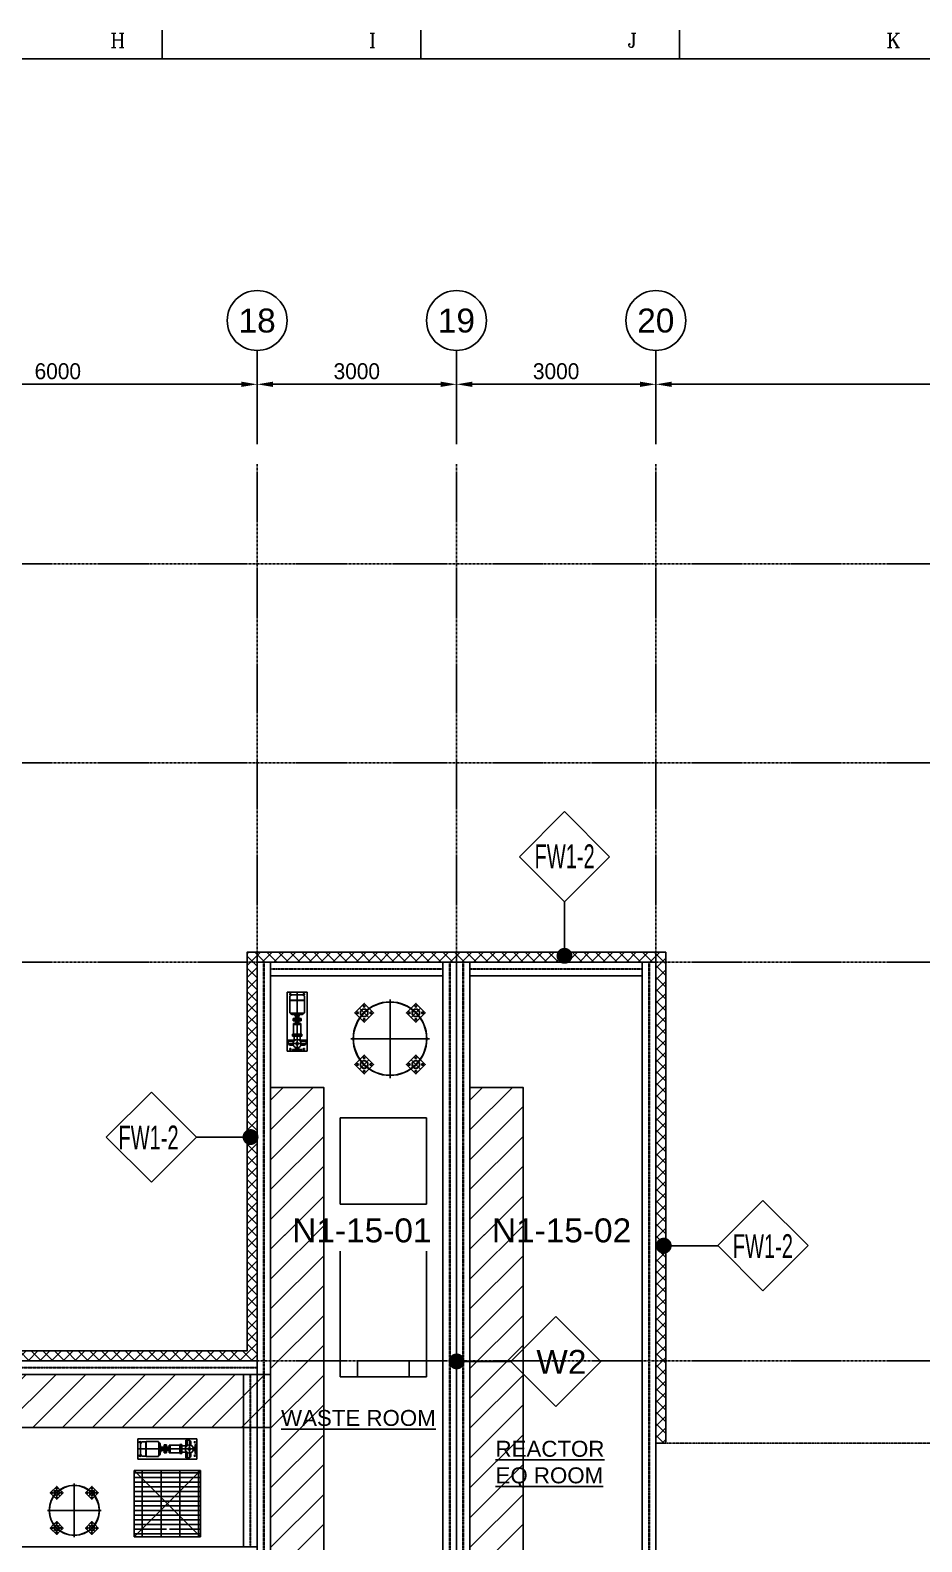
# Model space of a CAD drawing. Header units: millimetres. Extents: x 4133871 to 4440428, y -545651 to -495191.
# Drawn here: x 4164529 to 4177947, y -518567 to -495815 of the extents above; entities that cross this region are included whole.
import ezdxf
from ezdxf.enums import TextEntityAlignment as Align

# ---------------------------------------------------------------- set-up
doc = ezdxf.new("R2010")
doc.units = ezdxf.units.MM
doc.header["$LTSCALE"] = 60
doc.set_wipeout_variables(frame=1)
for name, pattern in [('CEN', [62, 60, -1, 0, -1]), ('CENTER', [2, 1.25, -0.25, 0.25, -0.25]), ('HIDDEN', [0.375, 0.25, -0.125])]:
    doc.linetypes.add(name, pattern=pattern)
doc.layers.get('Defpoints').update_dxf_attribs({"color": 140})
for name, color, linetype in [('1', 7, 'Continuous'), ('1CEN', 1, 'CEN'), ('1ST FL FW1-2', 3, 'Continuous'), ('AA-XXXX-SYMB', 7, 'Continuous'), ('AA-XXXX-TEXT', 3, 'Continuous'), ('C_TEXT_01', 2, 'Continuous'), ('C_TEXT_CONTAINER NO', 7, 'Continuous'), ('DIM', 1, 'Continuous'), ('DIM-SCALE', 7, 'Continuous'), ('EQUIPMENT', 6, 'Continuous'), ('INI', 11, 'Continuous'), ('TAN-TIT', 30, 'Continuous'), ('TEXT', 3, 'Continuous')]:
    doc.layers.add(name, color=color, linetype=linetype)
doc.styles.add('ARCHILAB_ROMANS', font='romans.shx', dxfattribs={"bigfont": 'ghs.shx'})
doc.styles.add('Arial', font='arial.ttf')
doc.styles.add('COM', font='COMPLEX', dxfattribs={"height": 5})
doc.styles.add('돋움', font='')
doc.styles.get('돋움').set_extended_font_data('Dotum')
doc.dimstyles.new('일반도면_0060', dxfattribs={"dimtxt": 240, "dimasz": 240, "dimexe": 60, "dimexo": 300, "dimgap": 75, "dimtad": 1, "dimdec": 0, "dimzin": 0, "dimdsep": 46, "dimtxsty": '돋움', "dimcen": -300, "dimclrd": 7, "dimclre": 7, "dimclrt": 2, "dimadec": 8, "dimazin": 0, "dimtfac": 1, "dimtdec": 0, "dimtix": 1, "dimtmove": 2, "dimatfit": 3, "dimfxl": 1, "dimtolj": 1, "dimtzin": 0, "dimarcsym": 0})

# ---------------------------------------------------------------- blocks, each defined once
blk = doc.blocks.new('*D150')
at = {"layer": 'Defpoints', "color": 0, "transparency": 16777216}
for p in [(4167944, -501144), (4161944, -502344), (4167944, -502344)]:
    blk.add_point(p, dxfattribs=at)
at = {"layer": 'DIM-SCALE', "color": 7, "lineweight": -2, "transparency": 16777216}
for p, q in [((4161944, -502044), (4161944, -501084)), ((4162184, -501144), (4167704, -501144)), ((4167944, -502044), (4167944, -501084))]:
    blk.add_line(p, q, dxfattribs=at)
at = {"layer": 'DIM-SCALE', "color": 7, "transparency": 16777216}
for points in [[(4162184, -501104), (4162184, -501184), (4161944, -501144)], [(4167704, -501104), (4167704, -501184), (4167944, -501144)]]:
    blk.add_solid(points, dxfattribs=at)
at = {"layer": 'DIM-SCALE', "color": 2, "transparency": 16777216, "insert": (4164944, -500949), "char_height": 240, "attachment_point": 5, "style": '돋움'}
blk.add_mtext('\\A1;6000', dxfattribs=at)
blk = doc.blocks.new('*D151')
at = {"layer": 'Defpoints', "color": 0, "transparency": 16777216}
for p in [(4170944, -501144), (4167944, -502344), (4170944, -502344)]:
    blk.add_point(p, dxfattribs=at)
at = {"layer": 'DIM-SCALE', "color": 7, "lineweight": -2, "transparency": 16777216}
for p, q in [((4167944, -502044), (4167944, -501084)), ((4168184, -501144), (4170704, -501144)), ((4170944, -502044), (4170944, -501084))]:
    blk.add_line(p, q, dxfattribs=at)
at = {"layer": 'DIM-SCALE', "color": 7, "transparency": 16777216}
for points in [[(4168184, -501104), (4168184, -501184), (4167944, -501144)], [(4170704, -501104), (4170704, -501184), (4170944, -501144)]]:
    blk.add_solid(points, dxfattribs=at)
at = {"layer": 'DIM-SCALE', "color": 2, "transparency": 16777216, "insert": (4169444, -500949), "char_height": 240, "attachment_point": 5, "style": '돋움'}
blk.add_mtext('\\A1;3000', dxfattribs=at)
blk = doc.blocks.new('*D152')
at = {"layer": 'Defpoints', "color": 0, "transparency": 16777216}
for p in [(4173944, -501144), (4170944, -502344), (4173944, -502344)]:
    blk.add_point(p, dxfattribs=at)
at = {"layer": 'DIM-SCALE', "color": 7, "lineweight": -2, "transparency": 16777216}
for p, q in [((4170944, -502044), (4170944, -501084)), ((4171184, -501144), (4173704, -501144)), ((4173944, -502044), (4173944, -501084))]:
    blk.add_line(p, q, dxfattribs=at)
at = {"layer": 'DIM-SCALE', "color": 7, "transparency": 16777216}
for points in [[(4171184, -501104), (4171184, -501184), (4170944, -501144)], [(4173704, -501104), (4173704, -501184), (4173944, -501144)]]:
    blk.add_solid(points, dxfattribs=at)
at = {"layer": 'DIM-SCALE', "color": 2, "transparency": 16777216, "insert": (4172444, -500949), "char_height": 240, "attachment_point": 5, "style": '돋움'}
blk.add_mtext('\\A1;3000', dxfattribs=at)
blk = doc.blocks.new('*D153')
at = {"layer": 'Defpoints', "color": 0, "transparency": 16777216}
for p in [(4182944, -501144), (4173944, -502344), (4182944, -502344)]:
    blk.add_point(p, dxfattribs=at)
at = {"layer": 'DIM-SCALE', "color": 7, "lineweight": -2, "transparency": 16777216}
for p, q in [((4173944, -502044), (4173944, -501084)), ((4174184, -501144), (4182704, -501144)), ((4182944, -502044), (4182944, -501084))]:
    blk.add_line(p, q, dxfattribs=at)
at = {"layer": 'DIM-SCALE', "color": 7, "transparency": 16777216}
for points in [[(4174184, -501104), (4174184, -501184), (4173944, -501144)], [(4182704, -501104), (4182704, -501184), (4182944, -501144)]]:
    blk.add_solid(points, dxfattribs=at)
at = {"layer": 'DIM-SCALE', "color": 2, "transparency": 16777216, "insert": (4178444, -500949), "char_height": 240, "attachment_point": 5, "style": '돋움'}
blk.add_mtext('\\A1;9000', dxfattribs=at)
blk = doc.blocks.new('EQ')
at = {"layer": 'EQUIPMENT', "color": 253}
for p, q in [((-280, 25968), (-280, 26857)), ((-280, 26857), (25, 26857)), ((-128, 26857), (-128, 25980)), ((25, 26857), (25, 25968)), ((-239, 26730), (-240, 26638)), ((-239, 26545), (-240, 26638)), ((-220, 26826), (-239, 26826)), ((-17, 26730), (-239, 26730)), ((-237, 26792), (-237, 26735)), ((-18, 26735), (-237, 26735)), ((-232, 26730), (-232, 26735)), ((-230, 26835), (-230, 26816)), ((-203, 26815), (-227, 26807)), ((-220, 26735), (-224, 26735)), ((-60, 26815), (-203, 26815)), ((-56, 26816), (-59, 26816)), ((-53, 26815), (-54, 26815)), ((-53, 26815), (-28, 26807)), ((-35, 26826), (-16, 26826)), ((-26, 26835), (-26, 26816)), ((-23, 26730), (-23, 26735)), ((-18, 26792), (-18, 26735)), ((-16, 26730), (-15, 26638)), ((-16, 26545), (-15, 26638)), ((956, 26620), (806, 26471)), ((956, 26471), (806, 26620)), ((871, 26655), (891, 26634)), ((891, 26655), (871, 26634)), ((1270, 25565), (1270, 26749)), ((1734, 26471), (1584, 26620)), ((1584, 26471), (1734, 26620)), ((1669, 26655), (1649, 26634)), ((1649, 26655), (1669, 26634)), ((-238, 26545), (-227, 26545)), ((-232, 26545), (-232, 26540)), ((-232, 26545), (-232, 26540)), ((-232, 26540), (-220, 26540)), ((-232, 26540), (-220, 26540)), ((-221, 26538), (-221, 26540)), ((-35, 26540), (-220, 26540)), ((-205, 26522), (-197, 26522)), ((-196, 26521), (-196, 26521)), ((-168, 26519), (-195, 26520)), ((-188, 26444), (-188, 26462)), ((-188, 26462), (-67, 26462)), ((-188, 26444), (-67, 26444)), ((-188, 26442), (-188, 26425)), ((-188, 26442), (-67, 26442)), ((-188, 26425), (-67, 26425)), ((-168, 26518), (-87, 26518)), ((-167, 26510), (-167, 26517)), ((-165, 26508), (-90, 26508)), ((-153, 26490), (-102, 26490)), ((-153, 26462), (-153, 26490)), ((-153, 26425), (-153, 26397)), ((-153, 26397), (-102, 26397)), ((-146, 26490), (-109, 26490)), ((-143, 26508), (-143, 26504)), ((-113, 26504), (-143, 26504)), ((-142, 26504), (-142, 26490)), ((-140, 26397), (-140, 26385)), ((-115, 26397), (-115, 26385)), ((-114, 26504), (-114, 26490)), ((-113, 26508), (-113, 26504)), ((-102, 26490), (-102, 26462)), ((-102, 26397), (-102, 26425)), ((-89, 26510), (-89, 26517)), ((-87, 26519), (-60, 26520)), ((-67, 26462), (-67, 26444)), ((-67, 26442), (-67, 26444)), ((-67, 26425), (-67, 26442)), ((-60, 26521), (-60, 26521)), ((-51, 26522), (-59, 26522)), ((-23, 26540), (-35, 26540)), ((-35, 26538), (-35, 26540)), ((-23, 26540), (-35, 26540)), ((-17, 26545), (-28, 26545)), ((-23, 26545), (-23, 26540)), ((-23, 26545), (-23, 26540)), ((772, 26556), (792, 26535)), ((772, 26535), (792, 26556)), ((891, 26436), (871, 26457)), ((871, 26436), (891, 26457)), ((990, 26535), (970, 26556)), ((990, 26556), (970, 26535)), ((1550, 26535), (1570, 26556)), ((1550, 26556), (1570, 26535)), ((1649, 26436), (1669, 26457)), ((1669, 26436), (1649, 26457)), ((1768, 26556), (1748, 26535)), ((1768, 26535), (1748, 26556)), ((-58, 26225), (-197, 26225)), ((-197, 26225), (-197, 26194)), ((-58, 26211), (-197, 26211)), ((-58, 26194), (-197, 26194)), ((-185, 26369), (-185, 26225)), ((-70, 26369), (-185, 26369)), ((-183, 26385), (-183, 26377)), ((-72, 26385), (-183, 26385)), ((-72, 26377), (-183, 26377)), ((-180, 26377), (-180, 26369)), ((-174, 26182), (-174, 26148)), ((-145, 26194), (-151, 26194)), ((-104, 26194), (-110, 26194)), ((-81, 26182), (-81, 26148)), ((-75, 26377), (-75, 26369)), ((-72, 26385), (-72, 26377)), ((-70, 26369), (-70, 26225)), ((-58, 26225), (-58, 26194)), ((25, 25968), (-280, 25968)), ((-263, 26136), (-263, 26120)), ((-263, 26136), (-159, 26136)), ((-263, 26120), (-177, 26120)), ((-263, 26117), (-263, 26082)), ((-263, 26117), (-179, 26117)), ((-190, 26078), (-259, 26078)), ((-251, 26078), (-251, 26076)), ((-220, 26000), (-239, 26000)), ((-234, 26058), (-185, 26058)), ((-230, 26009), (-230, 25990)), ((-198, 25996), (-198, 25980)), ((-58, 25996), (-198, 25996)), ((-58, 25980), (-198, 25980)), ((-190, 26082), (-65, 26082)), ((-180, 25996), (-180, 25980)), ((-152, 26024), (-152, 25996)), ((-103, 26024), (-103, 25996)), ((-96, 26136), (7, 26136)), ((-78, 26120), (7, 26120)), ((-76, 26117), (7, 26117)), ((-75, 25996), (-75, 25980)), ((-70, 26058), (-21, 26058)), ((-65, 26078), (4, 26078)), ((-58, 25996), (-58, 25980)), ((-35, 26000), (-16, 26000)), ((-26, 26009), (-26, 25990)), ((-4, 26078), (-4, 26076)), ((7, 26136), (7, 26120)), ((7, 26117), (7, 26082)), ((1862, 26157), (678, 26157)), ((772, 25758), (792, 25778)), ((772, 25778), (792, 25758)), ((806, 25843), (956, 25693)), ((956, 25843), (806, 25693)), ((891, 25877), (871, 25857)), ((871, 25877), (891, 25857)), ((990, 25778), (970, 25758)), ((990, 25758), (970, 25778)), ((1550, 25778), (1570, 25758)), ((1550, 25758), (1570, 25778)), ((1584, 25693), (1734, 25843)), ((1584, 25843), (1734, 25693)), ((1649, 25877), (1669, 25857)), ((1669, 25877), (1649, 25857)), ((1768, 25758), (1748, 25778)), ((1768, 25778), (1748, 25758)), ((871, 25659), (891, 25679)), ((891, 25659), (871, 25679)), ((1669, 25659), (1649, 25679)), ((1649, 25659), (1669, 25679)), ((1820, 24968), (520, 24968)), ((520, 24968), (520, 23668)), ((1820, 23668), (1820, 24968)), ((520, 23668), (1820, 23668)), ((520, 21068), (520, 23268)), ((520, 23268), (1820, 23268)), ((1820, 23268), (1820, 21068)), ((1560, 21308), (780, 21308)), ((780, 21308), (780, 21068)), ((1560, 21068), (1560, 21308)), ((1820, 21068), (520, 21068)), ((780, 21068), (1560, 21068)), ((-1636, 20133), (-2525, 20133)), ((-2525, 20133), (-2525, 19828)), ((-2503, 20083), (-2484, 20083)), ((-2494, 20073), (-2494, 20092)), ((-2483, 20056), (-2474, 20080)), ((-2483, 19913), (-2483, 20056)), ((-2460, 20090), (-2403, 20090)), ((-2403, 19872), (-2403, 20090)), ((-2398, 20085), (-2403, 20085)), ((-2403, 20073), (-2403, 20077)), ((-2398, 20092), (-2306, 20093)), ((-2398, 19870), (-2398, 20092)), ((-2213, 20092), (-2306, 20093)), ((-2213, 20092), (-2213, 20081)), ((-2213, 20085), (-2208, 20085)), ((-2213, 20085), (-2208, 20085)), ((-2208, 20085), (-2208, 20074)), ((-2208, 20085), (-2208, 20074)), ((-2206, 20074), (-2208, 20074)), ((-2208, 19888), (-2208, 20073)), ((-2190, 20058), (-2190, 20050)), ((-2189, 20049), (-2189, 20049)), ((-2186, 20022), (-2188, 20048)), ((-2112, 20041), (-2130, 20041)), ((-2130, 20041), (-2130, 19921)), ((-2112, 20041), (-2112, 19921)), ((-2110, 20041), (-2093, 20041)), ((-2110, 20041), (-2110, 19921)), ((-2093, 20041), (-2093, 19921)), ((-2053, 20036), (-2044, 20036)), ((-2053, 19925), (-2053, 20036)), ((-2044, 19925), (-2044, 20036)), ((-2044, 20033), (-2037, 20033)), ((-2037, 20039), (-1893, 20039)), ((-2037, 19923), (-2037, 20039)), ((-1893, 19911), (-1893, 20050)), ((-1893, 20050), (-1862, 20050)), ((-1879, 19911), (-1879, 20050)), ((-1862, 19911), (-1862, 20050)), ((-1850, 20028), (-1815, 20028)), ((-1804, 20116), (-1788, 20116)), ((-1804, 20116), (-1804, 20012)), ((-1788, 20116), (-1788, 20031)), ((-1784, 20116), (-1750, 20116)), ((-1784, 20116), (-1784, 20033)), ((-1750, 20043), (-1750, 19918)), ((-1746, 20043), (-1746, 20112)), ((-1746, 20104), (-1743, 20104)), ((-1726, 20087), (-1726, 20039)), ((-1677, 20083), (-1658, 20083)), ((-1668, 20073), (-1668, 20092)), ((-1664, 20051), (-1648, 20051)), ((-1664, 19911), (-1664, 20051)), ((-1664, 20033), (-1648, 20033)), ((-1648, 19911), (-1648, 20051)), ((-1636, 19828), (-1636, 20133)), ((-2525, 19981), (-1648, 19981)), ((-2525, 19828), (-1636, 19828)), ((-2503, 19879), (-2484, 19879)), ((-2494, 19888), (-2494, 19869)), ((-2484, 19909), (-2484, 19912)), ((-2483, 19906), (-2483, 19907)), ((-2483, 19906), (-2474, 19882)), ((-2460, 19872), (-2403, 19872)), ((-2398, 19876), (-2403, 19876)), ((-2398, 19870), (-2306, 19869)), ((-2213, 19870), (-2306, 19869)), ((-2213, 19870), (-2213, 19881)), ((-2213, 19876), (-2208, 19876)), ((-2213, 19876), (-2208, 19876)), ((-2208, 19876), (-2208, 19888)), ((-2206, 19888), (-2208, 19888)), ((-2208, 19876), (-2208, 19888)), ((-2190, 19904), (-2190, 19912)), ((-2189, 19913), (-2189, 19913)), ((-2186, 19940), (-2188, 19914)), ((-2186, 20021), (-2186, 19941)), ((-2178, 20020), (-2184, 20020)), ((-2178, 19942), (-2184, 19942)), ((-2176, 20018), (-2176, 19943)), ((-2176, 19996), (-2172, 19996)), ((-2176, 19966), (-2172, 19966)), ((-2172, 19966), (-2172, 19996)), ((-2172, 19995), (-2158, 19995)), ((-2172, 19967), (-2158, 19967)), ((-2158, 20006), (-2158, 19956)), ((-2130, 20006), (-2158, 20006)), ((-2158, 19999), (-2158, 19963)), ((-2158, 19956), (-2130, 19956)), ((-2130, 19921), (-2112, 19921)), ((-2110, 19921), (-2112, 19921)), ((-2093, 19921), (-2110, 19921)), ((-2093, 20006), (-2064, 20006)), ((-2064, 19956), (-2093, 19956)), ((-2064, 20006), (-2064, 19956)), ((-2064, 19994), (-2053, 19994)), ((-2064, 19968), (-2053, 19968)), ((-2053, 19925), (-2044, 19925)), ((-2044, 19929), (-2037, 19929)), ((-2037, 19923), (-1893, 19923)), ((-1893, 19911), (-1862, 19911)), ((-1862, 19999), (-1862, 20005)), ((-1862, 19957), (-1862, 19963)), ((-1850, 19934), (-1815, 19934)), ((-1804, 19950), (-1804, 19846)), ((-1804, 19846), (-1788, 19846)), ((-1788, 19931), (-1788, 19846)), ((-1784, 19929), (-1784, 19846)), ((-1784, 19846), (-1750, 19846)), ((-1746, 19918), (-1746, 19849)), ((-1746, 19857), (-1743, 19857)), ((-1726, 19923), (-1726, 19875)), ((-1692, 20005), (-1664, 20005)), ((-1692, 19957), (-1664, 19957)), ((-1677, 19879), (-1658, 19879)), ((-1668, 19888), (-1668, 19869)), ((-1664, 19928), (-1648, 19928)), ((-1664, 19911), (-1648, 19911)), ((-1580, 19658), (-2580, 19658)), ((-2580, 19658), (-2580, 18658)), ((-2580, 19658), (-1580, 18658)), ((-2580, 18658), (-1580, 19658)), ((-2580, 19622), (-2543, 19622)), ((-2543, 19622), (-1617, 19622)), ((-2458, 19536), (-2458, 19658)), ((-2176, 19254), (-2176, 19658)), ((-1893, 19345), (-1893, 19658)), ((-1617, 19622), (-1580, 19622)), ((-1611, 19627), (-1611, 19658)), ((-1611, 18689), (-1611, 19627)), ((-1580, 18658), (-1580, 19658)), ((-3798, 19271), (-3696, 19373)), ((-3696, 19271), (-3798, 19373)), ((-3754, 19396), (-3740, 19382)), ((-3740, 19396), (-3754, 19382)), ((-3482, 19460), (-3482, 18653)), ((-3268, 19373), (-3166, 19271)), ((-3268, 19271), (-3166, 19373)), ((-3210, 19396), (-3224, 19382)), ((-3224, 19396), (-3210, 19382)), ((-2580, 19551), (-2473, 19551)), ((-2580, 19480), (-2402, 19480)), ((-2580, 19410), (-2331, 19410)), ((-2473, 19551), (-1687, 19551)), ((-2458, 18780), (-2458, 19536)), ((-2402, 19480), (-1758, 19480)), ((-2331, 19410), (-1829, 19410)), ((-1893, 18971), (-1893, 19345)), ((-1829, 19410), (-1580, 19410)), ((-1758, 19480), (-1580, 19480)), ((-1687, 19551), (-1580, 19551)), ((-3822, 19329), (-3808, 19315)), ((-3822, 19315), (-3808, 19329)), ((-3740, 19247), (-3754, 19261)), ((-3754, 19247), (-3740, 19261)), ((-3673, 19315), (-3687, 19329)), ((-3673, 19329), (-3687, 19315)), ((-3292, 19315), (-3277, 19329)), ((-3292, 19329), (-3277, 19315)), ((-3224, 19247), (-3210, 19261)), ((-3210, 19247), (-3224, 19261)), ((-3143, 19329), (-3157, 19315)), ((-3143, 19315), (-3157, 19329)), ((-2580, 19339), (-2261, 19339)), ((-2580, 19268), (-2190, 19268)), ((-2580, 19198), (-2120, 19198)), ((-2580, 19127), (-2111, 19127)), ((-2261, 19339), (-1899, 19339)), ((-2190, 19268), (-1970, 19268)), ((-2176, 19062), (-2176, 19254)), ((-2120, 19198), (-2040, 19198)), ((-2111, 19127), (-2049, 19127)), ((-2049, 19127), (-1580, 19127)), ((-2040, 19198), (-1580, 19198)), ((-1970, 19268), (-1580, 19268)), ((-1899, 19339), (-1580, 19339)), ((-3079, 19057), (-3886, 19057)), ((-2580, 19056), (-2182, 19056)), ((-2580, 18986), (-2252, 18986)), ((-2580, 18915), (-2323, 18915)), ((-2323, 18915), (-1837, 18915)), ((-2252, 18986), (-1908, 18986)), ((-2182, 19056), (-1978, 19056)), ((-2176, 18658), (-2176, 19062)), ((-1978, 19056), (-1580, 19056)), ((-1908, 18986), (-1580, 18986)), ((-1893, 18658), (-1893, 18971)), ((-1837, 18915), (-1580, 18915)), ((-3822, 18784), (-3808, 18798)), ((-3822, 18798), (-3808, 18784)), ((-3696, 18741), (-3798, 18842)), ((-3696, 18842), (-3798, 18741)), ((-3740, 18866), (-3754, 18852)), ((-3754, 18866), (-3740, 18852)), ((-3754, 18717), (-3740, 18731)), ((-3740, 18717), (-3754, 18731)), ((-3673, 18798), (-3687, 18784)), ((-3673, 18784), (-3687, 18798)), ((-3292, 18798), (-3277, 18784)), ((-3292, 18784), (-3277, 18798)), ((-3166, 18842), (-3268, 18741)), ((-3268, 18842), (-3166, 18741)), ((-3224, 18866), (-3210, 18852)), ((-3210, 18866), (-3224, 18852)), ((-3210, 18717), (-3224, 18731)), ((-3224, 18717), (-3210, 18731)), ((-3143, 18784), (-3157, 18798)), ((-3143, 18798), (-3157, 18784)), ((-2580, 18844), (-2394, 18844)), ((-2580, 18774), (-2464, 18774)), ((-2580, 18703), (-2535, 18703)), ((-2580, 18658), (-1580, 18658)), ((-2535, 18703), (-2070, 18703)), ((-2464, 18774), (-2094, 18774)), ((-2458, 18658), (-2458, 18780)), ((-2394, 18844), (-1766, 18844)), ((-2070, 18703), (-1625, 18703)), ((-2047, 18774), (-1696, 18774)), ((-1766, 18844), (-1580, 18844)), ((-1696, 18774), (-1580, 18774)), ((-1625, 18703), (-1580, 18703)), ((-1611, 18658), (-1611, 18689))]:
    blk.add_line(p, q, dxfattribs=at)
for points in [[(955, 26613), (881, 26687), (740, 26546), (814, 26471)], [(1726, 26471), (1800, 26546), (1659, 26687), (1585, 26613)], [(814, 26471), (881, 26404), (1023, 26546), (955, 26613)], [(1585, 26613), (1517, 26546), (1659, 26404), (1726, 26471)], [(814, 25842), (740, 25768), (881, 25626), (955, 25701)], [(955, 25701), (1023, 25768), (881, 25909), (814, 25842)], [(1726, 25842), (1659, 25909), (1517, 25768), (1585, 25701)], [(1585, 25701), (1659, 25626), (1800, 25768), (1726, 25842)], [(-3793, 19271), (-3844, 19322), (-3747, 19418), (-3697, 19368)], [(-3697, 19368), (-3651, 19322), (-3747, 19225), (-3793, 19271)], [(-3171, 19271), (-3217, 19225), (-3313, 19322), (-3268, 19368)], [(-3268, 19368), (-3217, 19418), (-3121, 19322), (-3171, 19271)], [(-3793, 18842), (-3747, 18888), (-3651, 18791), (-3697, 18746)], [(-3268, 18746), (-3313, 18791), (-3217, 18888), (-3171, 18842)], [(-3697, 18746), (-3747, 18695), (-3844, 18791), (-3793, 18842)], [(-3171, 18842), (-3121, 18791), (-3217, 18695), (-3268, 18746)]]:
    blk.add_lwpolyline(points, dxfattribs=at)
for centre, radius in [((-230, 26826), 9.5), ((-26, 26826), 9.5), ((1270, 26157), 554), ((1270, 26157), 550), ((881, 26645), 12), ((1659, 26645), 12), ((782, 26546), 12), ((881, 26546), 53.1), ((881, 26447), 12), ((980, 26546), 12), ((1560, 26546), 12), ((1659, 26546), 53.1), ((1659, 26447), 12), ((1758, 26546), 12), ((-230, 26000), 9.5), ((-128, 26082), 62.5), ((-128, 26082), 17), ((-26, 26000), 9.5), ((782, 25768), 12), ((881, 25768), 53.1), ((881, 25867), 12), ((980, 25768), 12), ((1560, 25768), 12), ((1659, 25768), 53.1), ((1659, 25867), 12), ((1758, 25768), 12), ((881, 25669), 12), ((1659, 25669), 12), ((-2494, 20083), 9.5), ((-1750, 19981), 62.5), ((-1668, 20083), 9.5), ((-2494, 19879), 9.5), ((-1750, 19981), 17), ((-1668, 19879), 9.5), ((-3482, 19057), 378), ((-3482, 19057), 375), ((-3747, 19322), 36.2), ((-3747, 19389), 8.18), ((-3217, 19322), 36.2), ((-3217, 19389), 8.18), ((-3815, 19322), 8.18), ((-3747, 19254), 8.18), ((-3680, 19322), 8.18), ((-3285, 19322), 8.18), ((-3217, 19254), 8.18), ((-3150, 19322), 8.18), ((-3815, 18791), 8.18), ((-3747, 18791), 36.2), ((-3747, 18859), 8.18), ((-3747, 18724), 8.18), ((-3680, 18791), 8.18), ((-3285, 18791), 8.18), ((-3217, 18791), 36.2), ((-3217, 18859), 8.18), ((-3217, 18724), 8.18), ((-3150, 18791), 8.18)]:
    blk.add_circle(centre, radius, dxfattribs=at)
for centre, radius, start, end in [((-222, 26792), 15, 110, 180), ((-59, 26815), 1, 90, 180), ((-56, 26815), 1.5, 36.8699, 90), ((-54, 26816), 1, 216.8699, 270), ((-33, 26792), 15, 0, 70), ((-205, 26538), 16, 180, 270), ((-197, 26521), 1, 360, 90), ((-195, 26521), 1, 180, 266.0548), ((-169, 26517), 2, 360, 86.0548), ((-165, 26510), 1.5, 180, 270), ((-90, 26510), 1.5, 270, 360), ((-87, 26517), 2, 93.9452, 180), ((-59, 26521), 1, 90, 180), ((-61, 26521), 1, 273.9452, 360), ((-51, 26538), 16, 270, 360), ((881, 26546), 57.1, 46.0481, 223.9519), ((881, 26546), 57.1, 223.9519, 46.0481), ((1659, 26546), 57.1, 133.9519, 316.0481), ((1659, 26546), 57.1, 316.0481, 133.9519), ((-186, 26182), 11.6, 0, 90), ((-69, 26182), 11.6, 90, 180), ((-259, 26082), 3.48, 180, 270), ((-234, 26076), 17.4, 180, 270), ((-186, 26148), 11.6, 270, 0), ((-69, 26148), 11.6, 180, 270), ((-21, 26076), 17.4, 270, 0), ((4, 26082), 3.48, 270, 0), ((881, 25768), 57.1, 136.0481, 313.9519), ((881, 25768), 57.1, 313.9519, 136.0481), ((1659, 25768), 57.1, 43.9519, 226.0481), ((1659, 25768), 57.1, 226.0481, 43.9519), ((-2460, 20075), 15, 90, 160), ((-2206, 20058), 16, 360, 90), ((-2189, 20050), 1, 180, 270), ((-2189, 20048), 1, 3.9452, 90), ((-1850, 20039), 11.6, 180, 270), ((-1815, 20039), 11.6, 270, 0), ((-1750, 20112), 3.48, 0, 90), ((-1743, 20087), 17.4, 0, 90), ((-2483, 19912), 1, 90, 180), ((-2483, 19909), 1.5, 180, 233.1301), ((-2484, 19907), 1, 0, 53.1301), ((-2460, 19887), 15, 200, 270), ((-2206, 19904), 16, 270, 0), ((-2189, 19912), 1, 90, 180), ((-2189, 19914), 1, 270, 356.0548), ((-2184, 20022), 2, 183.9452, 270), ((-2184, 19940), 2, 90, 176.0548), ((-2178, 20018), 1.5, 360, 90), ((-2178, 19943), 1.5, 270, 0), ((-1850, 19923), 11.6, 90, 180), ((-1815, 19923), 11.6, 0, 90), ((-1750, 19849), 3.48, 270, 0), ((-1743, 19875), 17.4, 270, 0), ((-3747, 19322), 39, 46.0481, 223.9519), ((-3747, 19322), 39, 223.9519, 46.0481), ((-3217, 19322), 39, 133.9519, 316.0481), ((-3217, 19322), 39, 316.0481, 133.9519), ((-3747, 18791), 39, 136.0481, 313.9519), ((-3747, 18791), 39, 313.9519, 136.0481), ((-3217, 18791), 39, 43.9519, 226.0481), ((-3217, 18791), 39, 226.0481, 43.9519)]:
    blk.add_arc(centre, radius, start, end, dxfattribs=at)
blk = doc.blocks.new('15M')
at = {"linetype": 'HIDDEN', "ltscale": 0.1}
for p, q in [((-110087, -152171), (-95087, -152171)), ((-110087, -152179), (-95087, -152179)), ((-109989, -152276), (-109989, -154870)), ((-109982, -152276), (-109982, -154870)), ((-95192, -152276), (-95192, -154870)), ((-95185, -152276), (-95185, -154870)), ((-110087, -154968), (-95087, -154968)), ((-110087, -154976), (-95087, -154976))]:
    blk.add_line(p, q, dxfattribs=at)
for points in [[(-110087, -152276), (-95087, -152276), (-95087, -152073), (-110087, -152073)], [(-109884, -154870), (-110087, -154870), (-110087, -152276), (-109884, -152276)], [(-95290, -154870), (-95087, -154870), (-95087, -152276), (-95290, -152276)], [(-110087, -154870), (-95087, -154870), (-95087, -155073), (-110087, -155073)]]:
    blk.add_lwpolyline(points, close=True)
blk = doc.blocks.new('외각')
at = {"linetype": 'HIDDEN', "ltscale": 0.1}
blk.add_line((-9016, 3880), (0, 3880), dxfattribs=at)
for p, rotation in [((-167089, 106207), 90), ((-164089, 106207), 90), ((-125103, -149954), 180)]:
    blk.add_blockref('15M', p, dxfattribs=dict(rotation=rotation))
blk = doc.blocks.new('A$C064809F0')
at = {"layer": 'AA-XXXX-TEXT'}
for p, q in [((475, 566), (1041, 1131)), ((1041, 1131), (1607, 566)), ((1041, 0), (475, 566)), ((1607, 566), (1041, 0))]:
    blk.add_line(p, q, dxfattribs=at)
at = {"layer": 'INI'}
blk.add_line((1041, 0), (475, 566), dxfattribs=at)
at = {"layer": 'AA-XXXX-TEXT', "style": 'ARCHILAB_ROMANS'}
blk.add_attdef('WALLTYPE', text='', height=300, dxfattribs=at).set_placement((1043, 560), align=Align.MIDDLE_CENTER)
blk = doc.blocks.new('A$C07F913FF')
h = blk.add_hatch()
h.set_pattern_fill('ANSI31', color=253, scale=100)
h.set_pattern_definition([(45, (-14085.02, -4681128.96), (-224.506403, 224.506403), [])])
h.paths.add_polyline_path([(20203, 16116), (21003, 16116), (21003, 3203), (20203, 3203)])
h = blk.add_hatch()
h.set_pattern_fill('ANSI31', color=253, scale=100)
h.set_pattern_definition([(45, (-11085.02, -4681128.96), (-224.506403, 224.506403), [])])
h.paths.add_polyline_path([(23203, 16116), (24003, 16116), (24003, 3203), (23203, 3203)])
h = blk.add_hatch()
h.set_pattern_fill('ANSI31', color=253, scale=100)
h.set_pattern_definition([(45, (-14085.02, -4679334.96), (-224.506403, 224.506403), [])])
h.paths.add_polyline_path([(7889, 11797), (20203, 11797), (20203, 10997), (7889, 10997)])
h = blk.add_hatch()
h.set_pattern_fill('ANSI31', color=253, scale=100)
h.set_pattern_definition([(45, (-17238.02, -4692612.12), (-224.506403, 224.506403), [])])
h.paths.add_polyline_path([(17050, 5633), (17850, 5633), (17850, 3203), (17050, 3203)])
h = blk.add_hatch()
h.set_pattern_fill('ANSI31', color=253, scale=100, angle=90)
h.set_pattern_definition([(135, (4702447.55, -30110.24), (-224.506403, -224.506403), [])])
h.paths.add_polyline_path([(6496, 4178), (6496, 4978), (15765, 4978), (15765, 4178)])
h = blk.add_hatch()
h.set_pattern_fill('ANSI31', color=253, scale=100)
h.set_pattern_definition([(45, (-27792.17, -4693018.12), (-224.506403, 224.506403), [])])
h.paths.add_polyline_path([(6496, 4178), (7296, 4178), (7296, 2797), (6496, 2797)])
h = blk.add_hatch()
h.set_pattern_fill('ANSI31', color=253, scale=100, angle=90)
h.set_pattern_definition([(135, (4702447.55, -32291.02), (-224.506403, -224.506403), [])])
h.paths.add_polyline_path([(5203, 1997), (5203, 2797), (15050, 2797), (15050, 1997)])
h = blk.add_hatch()
h.set_pattern_fill('ANSI31', color=253, scale=100)
h.set_pattern_definition([(45, (-18138.02, -4694771.05), (-224.506403, 224.506403), [])])
h.paths.add_polyline_path([(15854, 2797), (27684, 2797), (27684, 2011), (15854, 2011)])
h = blk.add_hatch()
h.set_pattern_fill('ANSI31', color=253, scale=100)
h.set_pattern_definition([(45, (-22188.02, -4695745.9), (-224.506403, 224.506403), [])])
h.paths.add_polyline_path([(12100, 1997), (12900, 1997), (12900, -5634), (12100, -5634)])
h = blk.add_hatch()
h.set_pattern_fill('ANSI31', color=253, scale=100)
h.set_pattern_definition([(45, (-20038.02, -4695218.05), (-224.506403, 224.506403), [])])
h.paths.add_polyline_path([(14250, 1997), (15050, 1997), (15050, 597), (14250, 597)])
h = blk.add_hatch()
h.set_pattern_fill('ANSI31', color=253, scale=100)
h.set_pattern_definition([(45, (-18027.55, -4695794.55), (-224.506403, 224.506403), [])])
h.paths.add_polyline_path([(16260, 597), (17060, 597), (17060, -5797), (16260, -5797)])
at = {"color": 253}
for points in [[(20203, 16116), (21003, 16116), (21003, 3203), (20203, 3203)], [(23203, 16116), (24003, 16116), (24003, 3203), (23203, 3203)], [(7889, 11797), (20203, 11797), (20203, 10997), (7889, 10997)], [(17050, 5633), (17850, 5633), (17850, 3203), (17050, 3203)], [(6496, 4178), (6496, 4978), (15765, 4978), (15765, 4178)], [(6496, 4178), (7296, 4178), (7296, 2797), (6496, 2797)], [(5203, 1997), (5203, 2797), (15050, 2797), (15050, 1997)], [(15854, 2797), (27684, 2797), (27684, 2011), (15854, 2011)], [(12100, 1997), (12900, 1997), (12900, -5634), (12100, -5634)], [(14250, 1997), (15050, 1997), (15050, 597), (14250, 597)], [(16260, 597), (17060, 597), (17060, -5797), (16260, -5797)]]:
    blk.add_lwpolyline(points, close=True, dxfattribs=at)
blk = doc.blocks.new('BORDER')
at = {"layer": 'TAN-TIT'}
for p, q in [((108806, 164680), (108806, 166122)), ((121784, 164680), (121784, 166122)), ((134763, 164680), (134763, 166122)), ((232823, 164680), (4977, 164680))]:
    blk.add_line(p, q, dxfattribs=at)
at = {"layer": 'TAN-TIT', "style": 'COM'}
for s, p in [('H', (106210, 165257)), ('I', (119188, 165257)), ('J', (132167, 165257)), ('K', (145146, 165257))]:
    blk.add_text(s, height=721, dxfattribs=at).set_placement(p)

msp = doc.modelspace()

# ---------------------------------------------------------------- linework, layer by layer
at = {"layer": '1CEN', "color": 1, "linetype": 'CENTER', "ltscale": 0.5}
for p, q in [((4146944, -503844.3), (4183944, -503844.3)), ((4146944, -506844.3), (4183944, -506844.3)), ((4146944, -509844.3), (4183944, -509844.3))]:
    msp.add_line(p, q, dxfattribs=at)
at = {"layer": 'DIM'}
for p, q in [((4167944, -500634.3), (4167944, -501084.3)), ((4170944, -500634.3), (4170944, -501084.3)), ((4173944, -500634.3), (4173944, -501084.3))]:
    msp.add_line(p, q, dxfattribs=at)
for centre in [(4167944, -500184.3), (4170944, -500184.3), (4173944, -500184.3)]:
    msp.add_circle(centre, 450, dxfattribs=at)

# ---------------------------------------------------------------- block references
at = {"color": 3}
msp.add_blockref('외각', (4182960, -520964.2), dxfattribs=at)
at = {"layer": 'AA-XXXX-SYMB'}
ref = msp.add_blockref('A$C064809F0', (4171320.4, -507576.1), dxfattribs=dict(at, xscale=-1.2, yscale=1.2, zscale=1.2, rotation=180))
ref.add_attrib('WALLTYPE', 'FW1-2', dxfattribs={"layer": 'AA-XXXX-TEXT', "height": 360, "style": 'Arial', "width": 0.6}).set_placement((4172571.9, -508249.6), align=Align.MIDDLE_CENTER)

# ---------------------------------------------------------------- texts
at = {"layer": 'TEXT', "color": 3, "linetype": 'Continuous', "style": 'Arial'}
for s, p in [('18', (4167944, -500184.3)), ('19', (4170944, -500184.3)), ('20', (4173944, -500184.3))]:
    msp.add_text(s, height=360, dxfattribs=at).set_placement(p, align=Align.MIDDLE)

# ---------------------------------------------------------------- dimensions: what is measured, and where the dimension line sits
at = {"layer": 'DIM-SCALE'}
for base, p1, p2, picture, middle in [((4167944, -501144.3), (4161944, -502344.3), (4167944, -502344.3), '*D150', (4164944, -500949.1)), ((4170944, -501144.3), (4167944, -502344.3), (4170944, -502344.3), '*D151', (4169444, -500949.1)), ((4173944, -501144.3), (4170944, -502344.3), (4173944, -502344.3), '*D152', (4172444, -500949.1)), ((4182944, -501144.3), (4173944, -502344.3), (4182944, -502344.3), '*D153', (4178444, -500949.1))]:
    dim = msp.add_linear_dim(base=base, p1=p1, p2=p2, dimstyle='일반도면_0060', dxfattribs=at)
    dim.commit()
    dim.dimension.update_dxf_attribs({"geometry": picture, "text_midpoint": middle})

# ---------------------------------------------------------------- leaders
at = {"layer": 'AA-XXXX-SYMB'}
msp.add_leader([(4172569.4, -509747.4), (4172569.4, -508933.8)], dimstyle='일반도면_0060', override={"dimasz": 240, "dimgap": 0.8, "dimtad": 0, "dimldrblk": 'Dot'}, dxfattribs=at)

# ---------------------------------------------------------------- next in the draw order: block references
at = {"layer": 'EQUIPMENT', "color": 3}
msp.add_blockref('EQ', (4168674, -537151), dxfattribs=at)

# ---------------------------------------------------------------- next in the draw order: linework, layer by layer
at = {"layer": '1CEN', "color": 1, "linetype": 'CENTER', "ltscale": 0.5}
for p, q in [((4167944, -502344.3), (4167944, -540844.3)), ((4170944, -502344.3), (4170944, -540844.3)), ((4173944, -502344.3), (4173944, -540844.3)), ((4146944, -515844.3), (4183944, -515844.3))]:
    msp.add_line(p, q, dxfattribs=at)

# ---------------------------------------------------------------- next in the draw order: block references
at = {"layer": 'AA-XXXX-SYMB'}
ref = msp.add_blockref('A$C064809F0', (4165103.5, -513153.9), dxfattribs=dict(at, xscale=1.2, yscale=1.2, zscale=1.2))
ref.add_attrib('WALLTYPE', 'FW1-2', dxfattribs={"layer": 'AA-XXXX-TEXT', "height": 360, "style": 'Arial', "width": 0.6}).set_placement((4166309.6, -512481.9), align=Align.MIDDLE_CENTER)
ref = msp.add_blockref('A$C064809F0', (4176805.1, -514788.7), dxfattribs=dict(at, xscale=-1.2, yscale=1.2, zscale=1.2))
ref.add_attrib('WALLTYPE', 'FW1-2  ', dxfattribs={"layer": 'AA-XXXX-TEXT', "height": 360, "style": 'Arial', "width": 0.6}).set_placement((4175639.9, -514116.7), align=Align.MIDDLE_CENTER)
ref = msp.add_blockref('A$C064809F0', (4173688.4, -516530.6), dxfattribs=dict(at, xscale=-1.2, yscale=1.2, zscale=1.2))
ref.add_attrib('WALLTYPE', 'W2', dxfattribs={"layer": 'AA-XXXX-TEXT', "height": 360, "style": 'Arial'}).set_placement((4172523.2, -515858.6), align=Align.MIDDLE_CENTER)

# ---------------------------------------------------------------- next in the draw order: texts
at = {"layer": 'C_TEXT_01', "char_height": 240, "attachment_point": 1, "style": 'Arial'}
for s, insert, width in [('{\\LWASTE ROOM}', (4168304, -516582.7), 3254.018), ('{\\LREACTOR\\PEQ ROOM}', (4171531.9, -517046.7), 1903.395)]:
    msp.add_mtext(s, dxfattribs=dict(at, insert=insert, width=width))

# ---------------------------------------------------------------- next in the draw order: leaders
at = {"layer": 'AA-XXXX-SYMB'}
for points in [[(4167845, -512475), (4167031.4, -512475)], [(4174063.7, -514109.9), (4174877.3, -514109.9)], [(4170947, -515851.8), (4171760.6, -515851.8)]]:
    msp.add_leader(points, dimstyle='일반도면_0060', override={"dimasz": 240, "dimgap": 0.8, "dimtad": 0, "dimldrblk": 'Dot'}, dxfattribs=at)

# ---------------------------------------------------------------- next in the draw order: wipeouts: each hides what was drawn before it
for points in [[(4168359.5, -514191.8), (4170654.6, -514191.8), (4170654.6, -513572.2), (4168359.5, -513572.2)], [(4171365.1, -514191.8), (4173660.2, -514191.8), (4173660.2, -513572.2), (4171365.1, -513572.2)]]:
    msp.add_wipeout(points).dxf.layer = 'C_TEXT_CONTAINER NO'

# ---------------------------------------------------------------- next in the draw order: hatches: boundary and pattern name
at = {"layer": '1ST FL FW1-2'}
h = msp.add_hatch(dxfattribs=at)
h.set_pattern_fill('ANSI37', color=253, scale=1000)
h.set_pattern_definition([(45, (0, 0), (-88.3883476, 88.3883476), []), (135, (0, 0), (-88.3883476, -88.3883476), [])])
h.paths.add_polyline_path([(4167944, -509844.2), (4173944, -509844.2), (4173944, -517084.2), (4174094, -517084.2), (4174094, -509694.2), (4167794, -509694.2), (4167794, -515694.3), (4152794, -515694.3), (4152794, -518844.3), (4152944, -518844.3), (4152944, -515844.3), (4167944, -515844.3)])

# ---------------------------------------------------------------- next in the draw order: linework, layer by layer
at = {"layer": '1ST FL FW1-2', "color": 3}
msp.add_lwpolyline([(4152944, -524844.2), (4152944, -515844.3), (4167944, -515844.3), (4167944, -509844.2), (4173944, -509844.2), (4173944, -517084.2), (4174094, -517084.2), (4174094, -509694.2), (4167794, -509694.2), (4167794, -515694.3), (4152794, -515694.3), (4152794, -518844.3), (4152944, -518844.3)], dxfattribs=at)

# ---------------------------------------------------------------- next in the draw order: block references
at = {"layer": '1', "xscale": 0.3, "yscale": 0.3, "zscale": 0.3}
msp.add_blockref('BORDER', (4133871.1, -545651.2), dxfattribs=at)
at = {"layer": '1', "color": 3}
msp.add_blockref('A$C07F913FF', (4147944, -527844.3), dxfattribs=at)

# ---------------------------------------------------------------- next in the draw order: texts
at = {"layer": 'C_TEXT_CONTAINER NO', "color": 3, "style": 'Arial'}
for s, p in [('N1-15-01', (4169520.3, -513879.7)), ('N1-15-02', (4172525.9, -513879.7))]:
    msp.add_text(s, height=360, dxfattribs=at).set_placement(p, align=Align.MIDDLE_CENTER)

doc.saveas('drawing.dxf')
